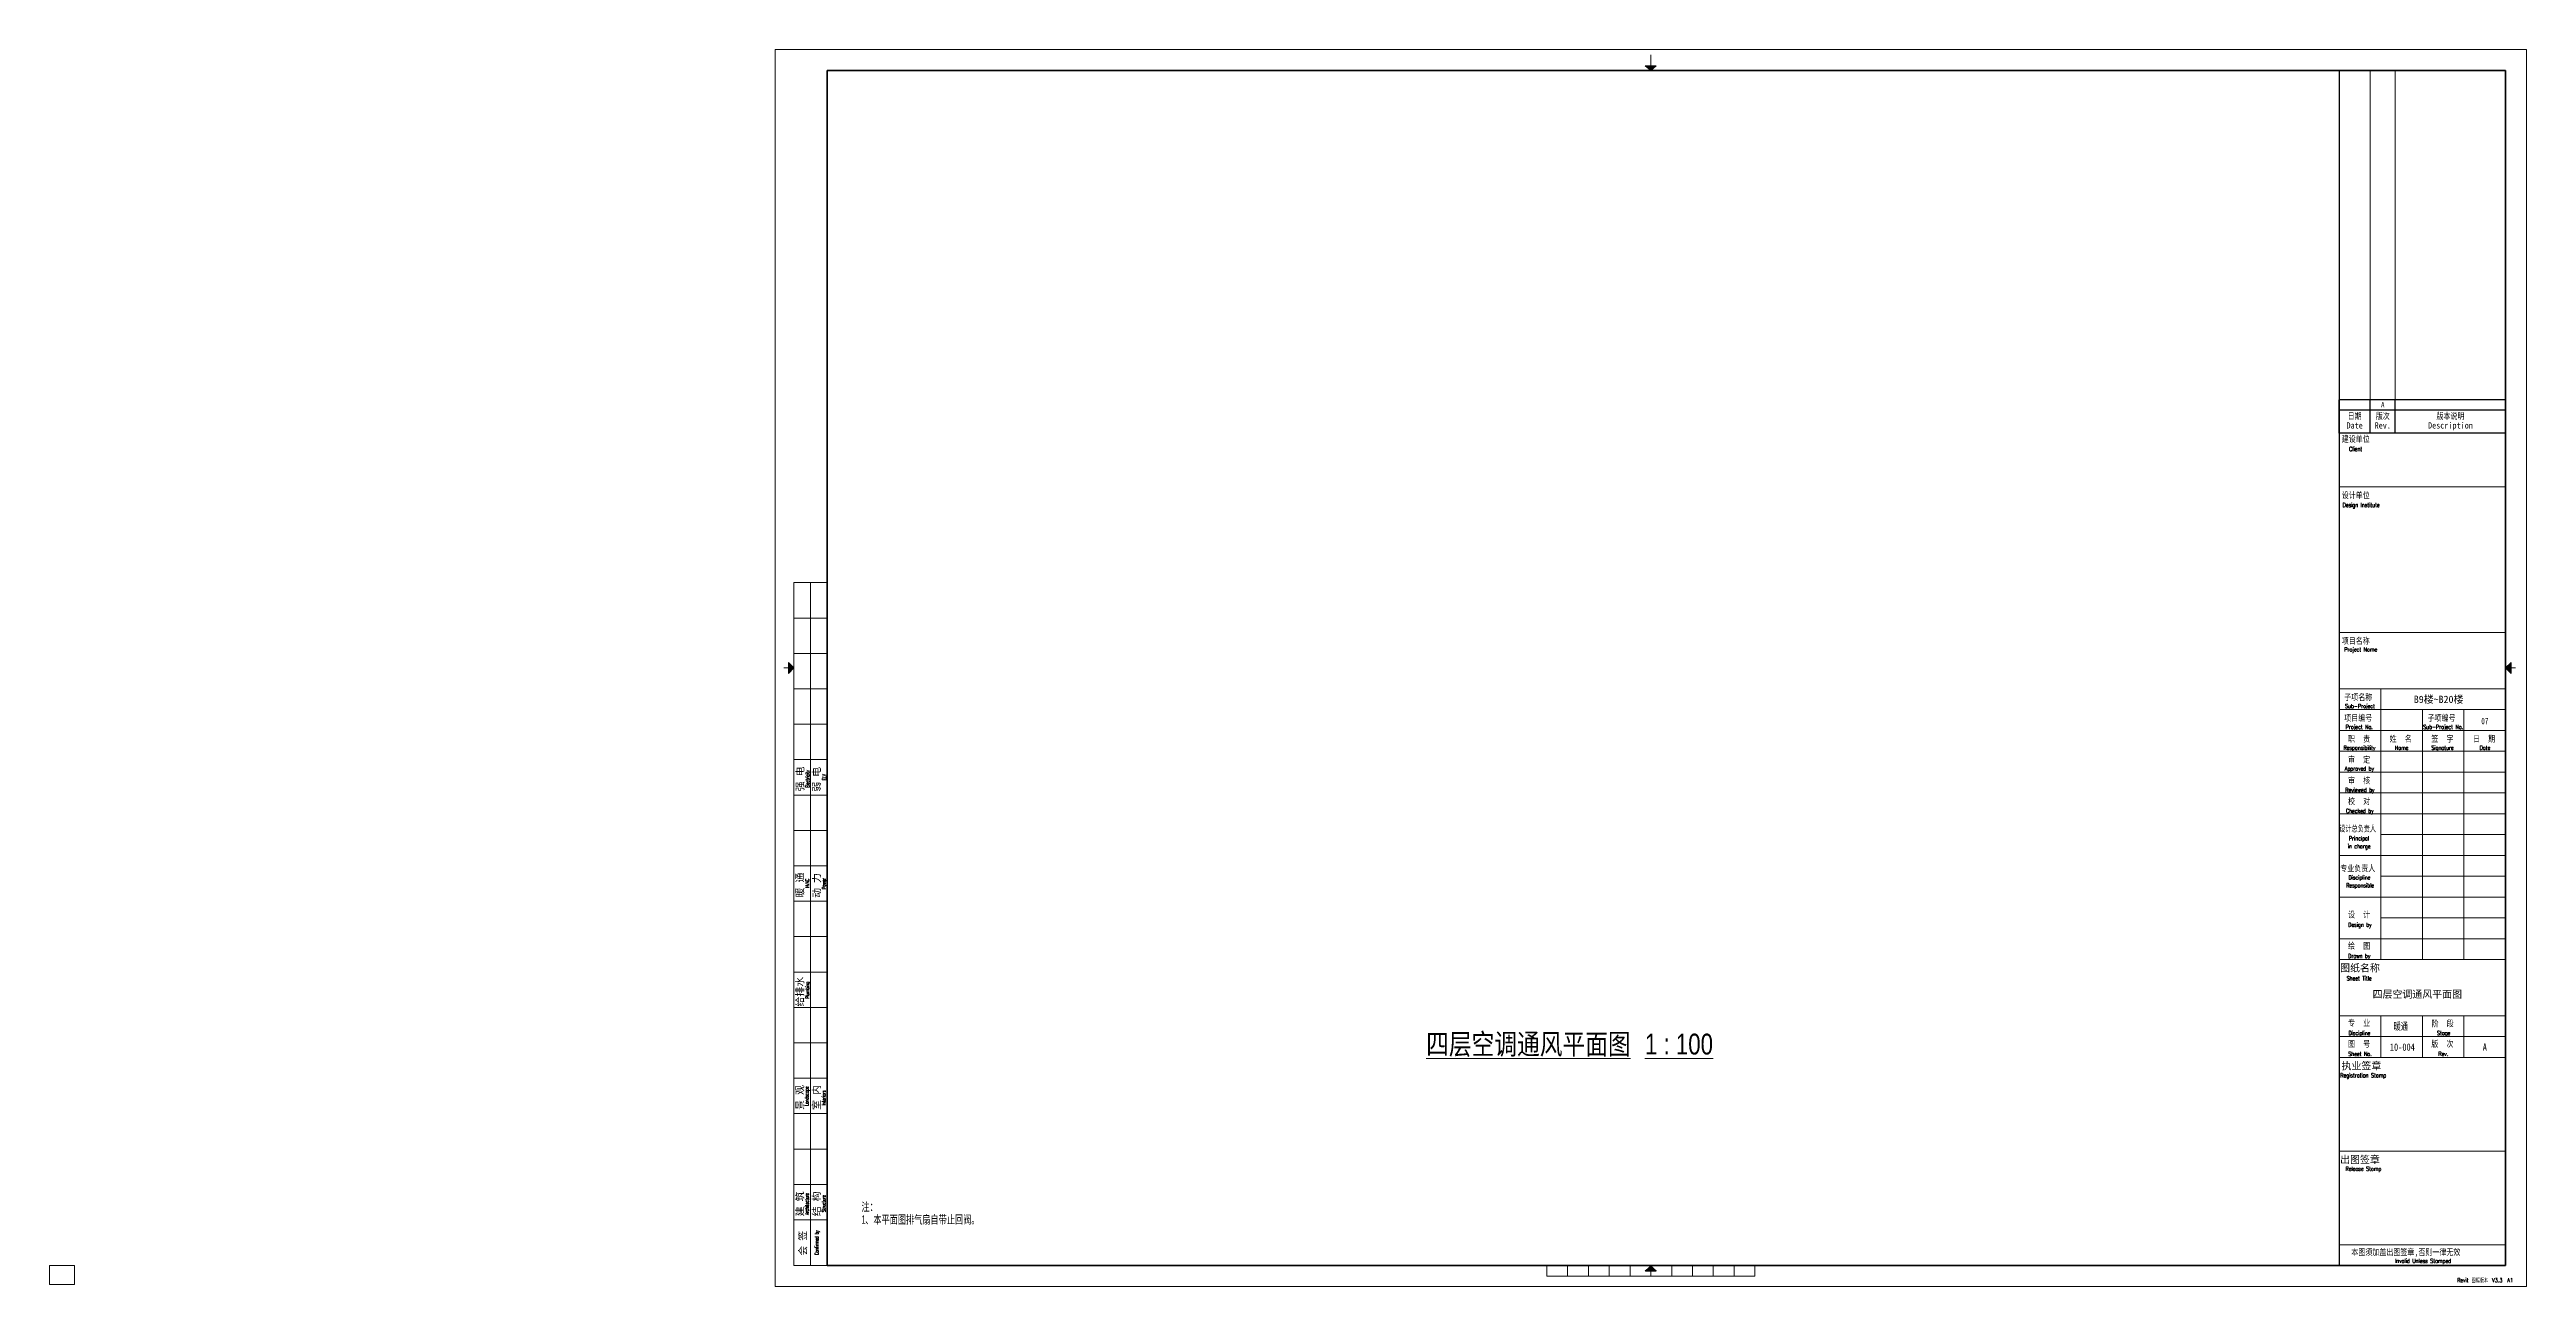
# Paper-space layout 'Layout1' of a CAD drawing. Header units: millimetres. Extents: x 0 to 1189, y -1 to 593.
import ezdxf

# ---------------------------------------------------------------- set-up
doc = ezdxf.new("R2010")
doc.units = ezdxf.units.MM
for name, color, linetype, lineweight in [('A-DETL-MEDM', 7, 'Continuous', 25), ('G-ANNO-SCHD', 7, 'Continuous', 5), ('G-ANNO-TEXT', 7, 'Continuous', 5), ('G-ANNO-TTLB', 7, 'Continuous', 5), ('G-ANNO-TTLB-MEDM', 7, 'Continuous', 25), ('G-ANNO-TTLB-THIN', 7, 'Continuous', 5), ('G-ANNO-TTLB-WIDE', 7, 'Continuous', 50)]:
    doc.layers.add(name, color=color, linetype=linetype, lineweight=lineweight)
doc.styles.add('RomanT', font='romant__.ttf', dxfattribs={"width": 0.7, "height": 2})
doc.styles.add('RomanT_1', font='romant__.ttf', dxfattribs={"width": 0.6, "height": 1.8})
doc.styles.add('TJ_FangSong_1', font='', dxfattribs={"width": 0.8, "height": 10})
doc.styles.add('TJ_FangSong_2', font='', dxfattribs={"width": 0.7, "height": 4})
doc.styles.add('仿宋_5', font='', dxfattribs={"width": 0.7, "height": 3.5})
doc.styles.add('仿宋_B', font='', dxfattribs={"width": 0.8, "height": 3})
doc.styles.add('仿宋_B_1', font='', dxfattribs={"width": 0.7, "height": 3})
doc.styles.add('仿宋_B_2', font='', dxfattribs={"height": 3.5})
doc.styles.add('仿宋_B_3', font='', dxfattribs={"width": 0.8, "height": 2.5})
doc.styles.get('TJ_FangSong_1').set_extended_font_data('TJ_FangSong')
doc.styles.get('TJ_FangSong_2').set_extended_font_data('TJ_FangSong')
doc.styles.get('仿宋_5').set_extended_font_data('FangSong')
doc.styles.get('仿宋_B').set_extended_font_data('FangSong', bold=True)
doc.styles.get('仿宋_B_1').set_extended_font_data('FangSong', bold=True)
doc.styles.get('仿宋_B_2').set_extended_font_data('FangSong', bold=True)
doc.styles.get('仿宋_B_3').set_extended_font_data('FangSong', bold=True)

# ---------------------------------------------------------------- blocks, each defined once
blk = doc.blocks.new('建筑类图框-A1_无设计2日期_ - A1-2970328-四层空调通风平面图')
at = {"layer": 'G-ANNO-TTLB'}
for points in [[(771.5, 585.1), (769, 583), (766.3, 585.1)], [(354.9, 293.4), (354.9, 298.6), (357.5, 296)], [(1182.1, 293.4), (1179.5, 296), (1182.1, 298.6)], [(771.5, 6.5), (766.3, 6.5), (769, 8.6)], [(766.4, 6.4), (769, 8.9), (771.6, 6.4)]]:
    blk.add_hatch(color=256, dxfattribs=at).paths.add_polyline_path(points, flags=0)
for p, q in [((348.5, 593), (348.5, -1)), ((1189.5, 593), (348.5, 593)), ((771.5, 585.1), (766.3, 585.1)), ((766.3, 585.1), (769, 583)), ((769, 583), (771.5, 585.1)), ((1189.5, -1), (1189.5, 593)), ((357.5, 296), (354.9, 298.6)), ((354.9, 298.6), (354.9, 293.4)), ((1182.1, 298.6), (1179.5, 296)), ((1182.1, 293.4), (1182.1, 298.6)), ((354.9, 293.4), (357.5, 296)), ((1179.5, 296), (1182.1, 293.4)), ((769, 8.6), (766.3, 6.5)), ((766.3, 6.5), (771.5, 6.5)), ((769, 8.9), (766.4, 6.4)), ((766.4, 6.4), (771.6, 6.4)), ((771.6, 6.4), (769, 8.9)), ((771.5, 6.5), (769, 8.6)), ((348.5, -1), (1189.5, -1))]:
    blk.add_line(p, q, dxfattribs=at)
at = {"layer": 'G-ANNO-TTLB-MEDM'}
blk.add_line((1099.5, 583), (1099.5, 9), dxfattribs=at)
at = {"layer": 'G-ANNO-TTLB-THIN'}
for p, q in [((769, 590.4), (769, 583)), ((769, 585.1), (769, 587.9)), ((1114.5, 583), (1114.5, 408.7)), ((1126.5, 583), (1126.5, 408.7)), ((1099.5, 383), (1179.5, 383)), ((357.5, 9), (357.5, 337)), ((357.5, 337), (373.5, 337)), ((365.5, 9), (365.5, 337)), ((357.5, 320), (373.5, 320)), ((1099.5, 313), (1179.5, 313)), ((357.5, 303), (373.5, 303)), ((352.7, 296), (355.2, 296)), ((357.5, 286), (373.5, 286)), ((1099.5, 286), (1179.5, 286)), ((1119.5, 156), (1119.5, 286)), ((1184.2, 296), (1181.8, 296)), ((1099.5, 276), (1179.5, 276)), ((1139.5, 156), (1139.5, 276)), ((1159.5, 156), (1159.5, 276)), ((357.5, 269), (373.5, 269)), ((1099.5, 266), (1179.5, 266)), ((357.5, 252), (373.5, 252)), ((1099.5, 256), (1179.5, 256)), ((1099.5, 246), (1179.5, 246)), ((357.5, 235), (373.5, 235)), ((1099.5, 236), (1179.5, 236)), ((357.5, 218), (373.5, 218)), ((1099.5, 226), (1179.5, 226)), ((1119.5, 216), (1179.5, 216)), ((1099.5, 206), (1179.5, 206)), ((357.5, 201), (373.5, 201)), ((1119.5, 196), (1179.5, 196)), ((357.5, 184), (373.5, 184)), ((1099.5, 186), (1179.5, 186)), ((357.5, 167), (373.5, 167)), ((1119.5, 176), (1179.5, 176)), ((1099.5, 166), (1179.5, 166)), ((1099.5, 156), (1179.5, 156)), ((357.5, 150), (373.5, 150)), ((357.5, 133), (373.5, 133)), ((1099.5, 129), (1179.5, 129)), ((1099.5, 119), (1179.5, 119)), ((1119.5, 129), (1119.5, 109)), ((1139.5, 129), (1139.5, 109)), ((1159.5, 129), (1159.5, 109)), ((357.5, 116), (373.5, 116)), ((1099.5, 109), (1179.5, 109)), ((357.5, 99), (373.5, 99)), ((357.5, 82), (373.5, 82)), ((357.5, 65), (373.5, 65)), ((1099.5, 64), (1179.5, 64)), ((357.5, 48), (373.5, 48)), ((357.5, 31), (373.5, 31)), ((1099.5, 19), (1179.5, 19)), ((357.5, 9), (373.5, 9)), ((719, 9), (719, 4)), ((719, 4), (819, 4)), ((729, 4), (729, 9)), ((739, 4), (739, 9)), ((749, 4), (749, 9)), ((759, 4), (759, 9)), ((769, 9), (769, 4)), ((779, 4), (779, 9)), ((789, 4), (789, 9)), ((799, 4), (799, 9)), ((809, 4), (809, 9)), ((819, 4), (819, 9))]:
    blk.add_line(p, q, dxfattribs=at)
at = {"layer": 'G-ANNO-TTLB-WIDE'}
for p, q in [((373.5, 583), (1179.5, 583)), ((373.5, 9), (373.5, 583)), ((1179.5, 583), (1179.5, 9)), ((1179.5, 9), (373.5, 9))]:
    blk.add_line(p, q, dxfattribs=at)
at = {"layer": 'G-ANNO-TTLB', "attachment_point": 1}
for s, insert, char_height, width, style in [('建设单位', (1100.8, 407.5), 3, 18.214, '仿宋_B'), ('Client', (1104.3, 402.2), 2, 8.081, 'RomanT'), ('设计单位', (1100.8, 380.5), 3, 18.214, '仿宋_B'), ('Design Institute', (1101.2, 375.3), 2, 22.447, 'RomanT'), ('项目名称', (1100.8, 310.5), 3, 18.214, '仿宋_B'), ('Project Name', (1102, 305.9), 2, 19.697, 'RomanT'), ('项目编号', (1102, 273.5), 3, 18.214, '仿宋_B'), ('子项名称', (1102, 283.5), 3, 18.214, '仿宋_B'), ('Sub-Project', (1102.4, 278.7), 2, 17.284, 'RomanT'), ('子项编号', (1142, 273.5), 3, 18.214, '仿宋_B'), ('Project No.', (1102.7, 268.7), 2, 16.386, 'RomanT'), ('职  责', (1103.8, 263.5), 3, 13.725, '仿宋_B'), ('姓  名', (1123.8, 263.5), 3, 13.725, '仿宋_B'), ('Sub-Project No.', (1139.9, 268.7), 2, 23.345, 'RomanT'), ('签  字', (1143.8, 263.5), 3, 13.725, '仿宋_B'), ('日  期', (1163.8, 263.5), 3, 13.725, '仿宋_B'), ('Responsibility', (1101.6, 258.7), 2, 19.08, 'RomanT'), ('审  定', (1103.8, 253.5), 3, 13.725, '仿宋_B'), ('Name', (1126.3, 258.7), 2, 7.688, 'RomanT'), ('Signature', (1143.8, 258.7), 2, 13.693, 'RomanT'), ('Date', (1167, 258.7), 2, 6.005, 'RomanT'), ('Approved by', (1102.2, 248.7), 2, 17.677, 'RomanT'), ('Reviewed by', (1102.5, 238.4), 2, 17.004, 'RomanT'), ('审  核', (1103.8, 243.5), 3, 13.725, '仿宋_B'), ('Checked by', (1102.8, 228.4), 2, 16.218, 'RomanT'), ('校  对', (1103.8, 233.5), 3, 13.725, '仿宋_B'), ('设计总负责人', (1099.6, 220.4), 3, 23.906, '仿宋_B_1'), ('Principal', (1104.2, 215.2), 2, 12.963, 'RomanT'), ('in charge', (1103.7, 211.4), 2, 14.142, 'RomanT'), ('专业负责人', (1100.1, 201.3), 3, 22.768, '仿宋_B'), ('Responsible', (1102.9, 192.6), 2, 16.106, 'RomanT'), ('Discipline', (1104, 196.4), 2, 13.412, 'RomanT'), ('设  计', (1103.8, 179.1), 3, 13.725, '仿宋_B'), ('Design by', (1103.9, 173.7), 2, 13.637, 'RomanT'), ('绘  图', (1103.8, 164.1), 3, 13.725, '仿宋_B'), ('Drawn by', (1103.9, 158.7), 2, 13.581, 'RomanT'), ('图纸名称', (1100, 153.7), 3.5, 25.975, '仿宋_B_2'), ('Sheet Title', (1103.1, 148), 2, 15.432, 'RomanT'), ('专  业', (1103.8, 127.1), 3, 13.725, '仿宋_B'), ('Discipline', (1104, 121.7), 2, 13.412, 'RomanT'), ('阶  段', (1143.9, 126.8), 3, 13.725, '仿宋_B'), ('Stage', (1146.5, 121.7), 2, 7.351, 'RomanT'), ('执业签章', (1100.7, 106.7), 3.5, 25.975, '仿宋_B_2'), ('图  号', (1103.8, 117), 3, 13.725, '仿宋_B'), ('Sheet No.', (1103.9, 111.7), 2, 13.637, 'RomanT'), ('版  次', (1143.8, 117), 3, 13.725, '仿宋_B'), ('Rev.', (1147.2, 111.7), 2, 5.556, 'RomanT'), ('Registration Stamp', (1100.1, 101.4), 2, 27.498, 'RomanT'), ('出图签章', (1100, 61.7), 3.5, 25.975, '仿宋_B_2'), ('Release Stamp', (1102.6, 56.5), 2, 20.539, 'RomanT'), ('本图须加盖出图签章,否则一律无效', (1105.4, 17), 3, 70.613, '仿宋_B'), ('Invalid Unless Stamped', (1126.4, 12.3), 2, 33.446, 'RomanT'), ('Revit ', (1156.2, 3), 2, 8.474, 'RomanT'), ('图框版本', (1163.2, 3), 2, 8.979, 'RomanT'), ('  V3.3  A1', (1170.6, 3), 2, 15.489, 'RomanT')]:
    blk.add_mtext(s, dxfattribs=dict(at, insert=insert, char_height=char_height, width=width, style=style))
at = {"layer": 'G-ANNO-TTLB', "attachment_point": 1, "rotation": 90}
for s, insert, char_height, width, style in [('强 电', (358.7, 236.8), 3.5, 16.274, '仿宋_B_2'), ('Electricity', (363.1, 238.5), 1.8, 11.737, 'RomanT_1'), ('弱 电', (366.6, 236.6), 3.5, 16.274, '仿宋_B_2'), ('ELV', (371.1, 242), 1.8, 3.704, 'RomanT_1'), ('暖 通', (358.6, 185.8), 3.5, 16.274, '仿宋_B_2'), ('HVAC', (363, 190.3), 1.8, 5.291, 'RomanT_1'), ('动 力', (366.7, 185.6), 3.5, 16.274, '仿宋_B_2'), ('Power', (371, 189.8), 1.8, 6.782, 'RomanT_1'), ('给排水', (358.6, 133.4), 3.5, 19.481, '仿宋_B_2'), ('Plumbing', (363, 137.2), 1.8, 10.438, 'RomanT_1'), ('景 观', (358.6, 83.8), 3.5, 16.274, '仿宋_B_2'), ('室 内', (366.6, 83.8), 3.5, 16.274, '仿宋_B_2'), ('Landscape', (362.7, 85.7), 1.8, 11.159, 'RomanT_1'), ('Interiors', (370.9, 86), 1.8, 10.342, 'RomanT_1'), ('建 筑', (358.6, 32.7), 3.5, 16.274, '仿宋_B_2'), ('Architecture', (362.8, 33.3), 1.8, 14.527, 'RomanT_1'), ('结 构', (366.6, 32.7), 3.5, 16.274, '仿宋_B_2'), ('Structure', (370.9, 34.7), 1.8, 11.352, 'RomanT_1'), ('会 签', (360, 13.8), 3.5, 16.274, '仿宋_B_2'), ('Confirmed by', (367.5, 14.1), 1.8, 15.441, 'RomanT_1')]:
    blk.add_mtext(s, dxfattribs=dict(at, insert=insert, char_height=char_height, width=width, style=style))

psp = doc.layouts.get("Layout1")

# ---------------------------------------------------------------- linework, layer by layer
at = {"layer": 'A-DETL-MEDM'}
for p, q in [((1114.5, 424.8), (1099.5, 424.8)), ((1099.5, 419.8), (1099.5, 424.8)), ((1114.5, 419.8), (1099.5, 419.8)), ((1099.5, 408.7), (1099.5, 419.8)), ((1126.5, 424.8), (1114.5, 424.8)), ((1114.5, 419.8), (1114.5, 424.8)), ((1126.5, 419.8), (1114.5, 419.8)), ((1114.5, 408.7), (1114.5, 419.8)), ((1179.5, 424.8), (1126.5, 424.8)), ((1126.5, 419.8), (1126.5, 424.8)), ((1179.5, 419.8), (1126.5, 419.8)), ((1126.5, 408.7), (1126.5, 419.8)), ((1179.5, 419.8), (1179.5, 424.8)), ((1179.5, 408.7), (1179.5, 419.8)), ((1114.5, 408.7), (1099.5, 408.7)), ((1126.5, 408.7), (1114.5, 408.7)), ((1179.5, 408.7), (1126.5, 408.7))]:
    psp.add_line(p, q, dxfattribs=at)

# ---------------------------------------------------------------- block references
at = {"layer": 'G-ANNO-TTLB'}
psp.add_blockref('建筑类图框-A1_无设计2日期_ - A1-2970328-四层空调通风平面图', (0, 0), dxfattribs=at)

# ---------------------------------------------------------------- texts
at = {"layer": 'G-ANNO-SCHD', "char_height": 3, "attachment_point": 2, "line_spacing_factor": 0.898273, "style": '仿宋_B'}
for s, insert, width in [('日期\\PDate', (1107, 418.5), 8.898), ('版次\\PRev.', (1120.5, 418.5), 8.898), ('版本说明\\PDescription', (1153, 418.5), 24.471)]:
    psp.add_mtext(s, dxfattribs=dict(at, insert=insert, width=width))
at = {"layer": 'G-ANNO-SCHD', "color": 5, "true_color": 0x0000ff, "insert": (1120.5, 423.7), "char_height": 2.5, "width": 1.854, "attachment_point": 2, "line_spacing_factor": 0.898273, "style": '仿宋_B_3'}
psp.add_mtext('\\f仿宋|b1|i0|c134|p49|;\\W.8;A', dxfattribs=at)
at = {"layer": 'G-ANNO-TEXT', "char_height": 4, "attachment_point": 1, "style": 'TJ_FangSong_2'}
for s, insert, width in [('注：', (389.9, 39.2), 9.316), ('\\fTJ_FangSong|b0|i0|c134|p2|;\\W.7; ', (397.6, 39.2), 2.076), ('\\fTJ_FangSong|b0|i0|c134|p2|;\\W.7;1', (389.9, 33.1), 2.245), ('、本平面图排气扇自带止回阀。', (391.7, 33.1), 65.209)]:
    psp.add_mtext(s, dxfattribs=dict(at, insert=insert, width=width))
at = {"layer": 'G-ANNO-TTLB', "attachment_point": 1}
for s, insert, char_height, width, style in [('B9楼~B20楼', (1135.4, 282.7), 3.5, 32.709, '仿宋_B_2'), ('07', (1167.8, 272), 3, 4.041, '仿宋_B_1'), ('四层空调通风平面图', (1115.6, 141.1), 3.5, 58.443, '仿宋_B_2'), ('\\L四层空调通风平面图', (661.1, 120.4), 10, 120.061, 'TJ_FangSong_1'), ('\\L  1 : 100', (760.2, 120.4), 10, 53.617, 'TJ_FangSong_1'), ('暖通', (1125.7, 125.7), 3.5, 8.979, '仿宋_5'), ('10-004', (1123.9, 115.7), 3.5, 13.468, '仿宋_5'), ('\\f仿宋|b0|i0|c134|p49|;\\W.7;A', (1168.5, 115.7), 3.5, 2.245, '仿宋_5')]:
    psp.add_mtext(s, dxfattribs=dict(at, insert=insert, char_height=char_height, width=width, style=style))

# ---------------------------------------------------------------- viewports
at = {"layer": '0'}
psp.add_viewport(center=(6, 4.5), size=(12, 9), view_center_point=(6, 4.5), view_height=12, dxfattribs=at)

doc.saveas('drawing.dxf')
